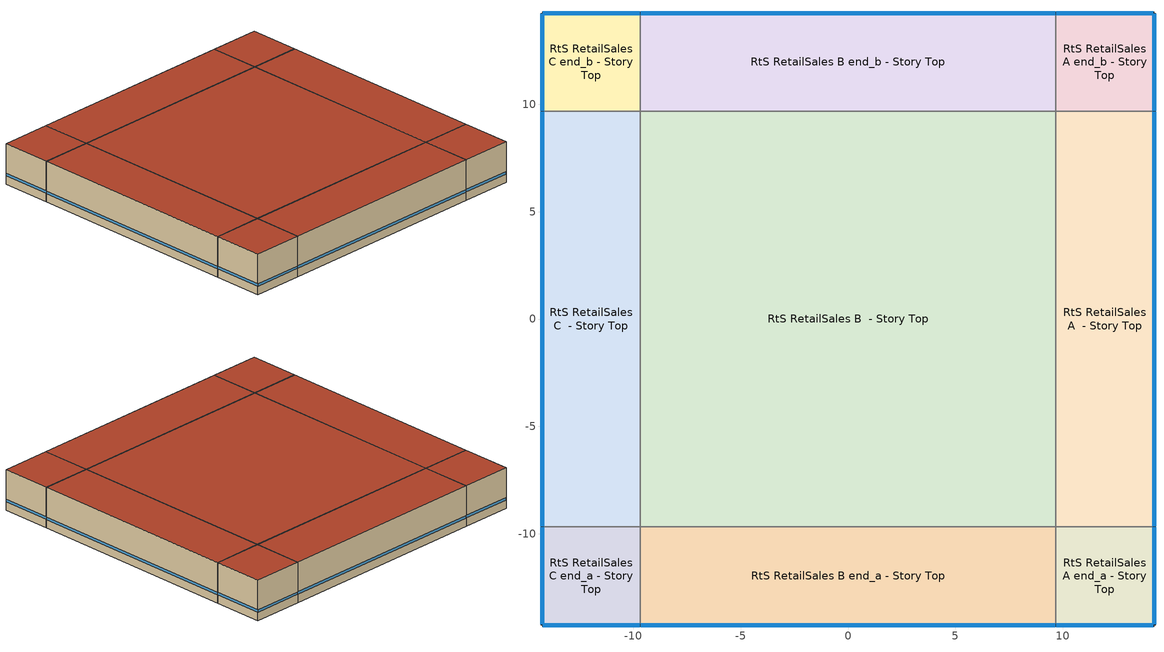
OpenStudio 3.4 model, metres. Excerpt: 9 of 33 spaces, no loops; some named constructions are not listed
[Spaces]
RtS RetailSales A end_a - Story Top
 floor adiabatic (DEER Uncarpeted 4in Slab Floor): 14.26,-14.26 9.68,-14.26 9.68,-9.68 14.26,-9.68 z3.66
 wall outside: 9.68,-14.26 14.26,-14.26 14.26,-9.68 z3.66:7.32
 wall to RtS RetailSales B end_a - Story Top: 9.68,-9.68 9.68,-14.26 z3.66:7.32
 wall to RtS RetailSales A  - Story Top: 14.26,-9.68 9.68,-9.68 z3.66:7.32
 window: 9.71,-14.26 14.23,-14.26 / 14.26,-14.23 14.26,-9.71 z4.42:4.64
 roof outside: 14.26,-9.68 9.68,-9.68 9.68,-14.26 14.26,-14.26 z7.32
RtS RetailSales B end_a - Story Top
 floor adiabatic (DEER Uncarpeted 4in Slab Floor): 9.68,-14.26 -9.68,-14.26 -9.68,-9.68 9.68,-9.68 z3.66
 wall outside: -9.68,-14.26 9.68,-14.26 z3.66:7.32
 wall to RtS RetailSales C end_a - Story Top: -9.68,-9.68 -9.68,-14.26 z3.66:7.32
 wall to RtS RetailSales B  - Story Top: 9.68,-9.68 -9.68,-9.68 z3.66:7.32
 window: -9.66,-14.26 9.66,-14.26 z4.42:4.64
 roof outside: 9.68,-9.68 -9.68,-9.68 -9.68,-14.26 9.68,-14.26 z7.32
RtS RetailSales C end_a - Story Top
 floor adiabatic (DEER Uncarpeted 4in Slab Floor): -9.68,-14.26 -14.26,-14.26 -14.26,-9.68 -9.68,-9.68 z3.66
 wall outside: -14.26,-9.68 -14.26,-14.26 -9.68,-14.26 z3.66:7.32
 wall to RtS RetailSales C  - Story Top: -9.68,-9.68 -14.26,-9.68 z3.66:7.32
 window: -14.23,-14.26 -9.71,-14.26 / -14.26,-9.71 -14.26,-14.23 z4.42:4.64
 roof outside: -9.68,-9.68 -14.26,-9.68 -14.26,-14.26 -9.68,-14.26 z7.32
RtS RetailSales A  - Story Top
 floor adiabatic (DEER Uncarpeted 4in Slab Floor): 14.26,-9.68 9.68,-9.68 9.68,9.68 14.26,9.68 z3.66
 wall outside: 14.26,-9.68 14.26,9.68 z3.66:7.32
 wall to RtS RetailSales B  - Story Top: 9.68,9.68 9.68,-9.68 z3.66:7.32
 wall to RtS RetailSales A end_b - Story Top: 14.26,9.68 9.68,9.68 z3.66:7.32
 window: 14.26,-9.66 14.26,9.66 z4.42:4.64
 roof outside: 14.26,9.68 9.68,9.68 9.68,-9.68 14.26,-9.68 z7.32
RtS RetailSales B  - Story Top
 floor adiabatic (DEER Uncarpeted 4in Slab Floor): 9.68,-9.68 -9.68,-9.68 -9.68,9.68 9.68,9.68 z3.66
 wall to RtS RetailSales C  - Story Top: -9.68,9.68 -9.68,-9.68 z3.66:7.32
 wall to RtS RetailSales B end_b - Story Top: 9.68,9.68 -9.68,9.68 z3.66:7.32
 roof outside: 9.68,9.68 -9.68,9.68 -9.68,-9.68 9.68,-9.68 z7.32
RtS RetailSales C  - Story Top
 floor adiabatic (DEER Uncarpeted 4in Slab Floor): -9.68,-9.68 -14.26,-9.68 -14.26,9.68 -9.68,9.68 z3.66
 wall outside: -14.26,9.68 -14.26,-9.68 z3.66:7.32
 wall to RtS RetailSales C end_b - Story Top: -9.68,9.68 -14.26,9.68 z3.66:7.32
 window: -14.26,9.66 -14.26,-9.66 z4.42:4.64
 roof outside: -9.68,9.68 -14.26,9.68 -14.26,-9.68 -9.68,-9.68 z7.32
RtS RetailSales A end_b - Story Top
 floor adiabatic (DEER Uncarpeted 4in Slab Floor): 14.26,9.68 9.68,9.68 9.68,14.26 14.26,14.26 z3.66
 wall outside: 14.26,9.68 14.26,14.26 9.68,14.26 z3.66:7.32
 wall to RtS RetailSales B end_b - Story Top: 9.68,14.26 9.68,9.68 z3.66:7.32
 window: 14.26,9.71 14.26,14.23 / 14.23,14.26 9.71,14.26 z4.42:4.64
 roof outside: 14.26,14.26 9.68,14.26 9.68,9.68 14.26,9.68 z7.32
RtS RetailSales B end_b - Story Top
 floor adiabatic (DEER Uncarpeted 4in Slab Floor): 9.68,9.68 -9.68,9.68 -9.68,14.26 9.68,14.26 z3.66
 wall outside: 9.68,14.26 -9.68,14.26 z3.66:7.32
 wall to RtS RetailSales C end_b - Story Top: -9.68,14.26 -9.68,9.68 z3.66:7.32
 window: 9.66,14.26 -9.66,14.26 z4.42:4.64
 roof outside: 9.68,14.26 -9.68,14.26 -9.68,9.68 9.68,9.68 z7.32
RtS RetailSales C end_b - Story Top
 floor adiabatic (DEER Uncarpeted 4in Slab Floor): -9.68,9.68 -14.26,9.68 -14.26,14.26 -9.68,14.26 z3.66
 wall outside: -9.68,14.26 -14.26,14.26 -14.26,9.68 z3.66:7.32
 window: -14.26,14.23 -14.26,9.71 / -9.71,14.26 -14.23,14.26 z4.42:4.64
 roof outside: -9.68,14.26 -14.26,14.26 -14.26,9.68 -9.68,9.68 z7.32
[Schedule:Ruleset]
Name | Default Day Schedule | Summer Design Day Schedule | Winter Design Day Schedule
DEER Activity 161W/person | DEER Activity 161W/person Default | DEER Activity 161W/person Summer Design Day | DEER Activity 161W/person Winter Design Day
DEER Activity 220W/person | DEER Activity 220W/person Default | DEER Activity 220W/person Summer Design Day | DEER Activity 220W/person Winter Design Day
D_RSD_Ktchn_Cook_Yr | D_RSD_Ktchn_Cook_Yr Default | D_RSD_Ktchn_Cook_Yr Summer Design Day | D_RSD_Ktchn_Cook_Yr Winter Design Day
DEER Activity 147W/person | DEER Activity 147W/person Default | DEER Activity 147W/person Summer Design Day | DEER Activity 147W/person Winter Design Day
DEER Activity 132W/person | DEER Activity 132W/person Default | DEER Activity 132W/person Summer Design Day | DEER Activity 132W/person Winter Design Day
D_RSD_All_HTemp_Yr | D_RSD_All_HTemp_Yr Default | D_RSD_All_HTemp_Yr Summer Design Day | D_RSD_All_HTemp_Yr Winter Design Day
D_RSD_All_CTemp_Yr | D_RSD_All_CTemp_Yr Default | D_RSD_All_CTemp_Yr Summer Design Day | D_RSD_All_CTemp_Yr Winter Design Day
D_RtS_All_HTemp_Yr | D_RtS_All_HTemp_Yr Default | D_RtS_All_HTemp_Yr Summer Design Day | D_RtS_All_HTemp_Yr Winter Design Day
D_RtS_All_CTemp_Yr | D_RtS_All_CTemp_Yr Default | D_RtS_All_CTemp_Yr Summer Design Day | D_RtS_All_CTemp_Yr Winter Design Day
[Schedule:Day]
DEER Activity 161W/person Default; autogen DEER Activity 161W/person 0_day_sch: Yes, 24, 0, 161
DEER Activity 161W/person Winter Design Day; DEER Activity 161W/person Summer Design Day: 24, 0, 161
DEER Activity 220W/person Default; autogen DEER Activity 220W/person 0_day_sch: Yes, 24, 0, 220
DEER Activity 220W/person Winter Design Day; DEER Activity 220W/person Summer Design Day: 24, 0, 220
D_RSD_Ktchn_Cook_Yr Default; autogen D_RSD_Ktchn_Cook_Yr 0_day_sch: Yes, 0, 10, 0.079, 0, 20, 0.0395, 0, 30, 0, 6, 30, 0, 6, 40, 0.0493333, 6, 50, 0.0986667, 7, 0, 0.148, 7, 10, 0.197333, 7, 20, 0.246667, 7, 30, 0.296, 7, 40, 0.331667, 7, 50, 0.367333, 8, 0, 0.403, 8, 9, 0.438667, 8, 19, 0.474333, 8, 29, 0.51, 8, 30, 0.51, 8, 39, 0.515, 8, 49, 0.52, 8, 59, 0.525, 9, 9, 0.53, 9, 19, 0.535, 9, 29, 0.54, 9, 30, 0.54, 9, 39, 0.526667, 9, 49, 0.513333, 9, 59, 0.5, 10, 9, 0.486667, 10, 19, 0.473333, 10, 29, 0.46, 10, 30, 0.46, 10, 39, 0.456667, 10, 49, 0.453333, 10, 59, 0.45, 11, 9, 0.446667, 11, 19, 0.443333, 11, 29, 0.44, 11, 30, 0.44, 11, 39, 0.438333, 11, 49, 0.436667, 11, 59, 0.435, 12, 9, 0.433333, 12, 19, 0.431667, 12, 29, 0.43, 12, 30, 0.43, 12, 39, 0.446667, 12, 49, 0.463333, 12, 59, 0.48, 13, 9, 0.496667, 13, 19, 0.513333, 13, 29, 0.53, 13, 30, 0.53, 13, 39, 0.523333, 13, 49, 0.516667, 13, 59, 0.51, 14, 9, 0.503333, 14, 19, 0.496667, 14, 29, 0.49, 14, 30, 0.49, 17, 30, 0.49, 17, 40, 0.5, 17, 50, 0.51, 18, 0, 0.52, 18, 10, 0.53, 18, 20, 0.54, 18, 30, 0.55, 18, 40, 0.541667, 18, 50, 0.533333, 19, 0, 0.525, 19, 10, 0.516667, 19, 20, 0.508333, 19, 30, 0.5, 19, 40, 0.471667, 19, 50, 0.443333, 20, 0, 0.415, 20, 10, 0.386667, 20, 20, 0.358333, 20, 30, 0.33, 20, 40, 0.329167, 20, 50, 0.328333, 21, 0, 0.3275, 21, 10, 0.326667, 21, 20, 0.325833, 21, 30, 0.325, 21, 40, 0.315167, 21, 50, 0.305333, 22, 0, 0.2955, 22, 10, 0.285667, 22, 20, 0.275833, 22, 30, 0.266, 22, 40, 0.261167, 22, 50, 0.256333, 23, 0, 0.2515, 23, 10, 0.246667, 23, 20, 0.241833, 23, 30, 0.237, 23, 40, 0.1975, 23, 50, 0.158, 24, 0, 0.1185
D_RSD_Ktchn_Cook_Yr Summer Design Day: 24, 0, 1
D_RSD_Ktchn_Cook_Yr Winter Design Day: 24, 0, 0
DEER Activity 147W/person Default; autogen DEER Activity 147W/person 0_day_sch: Yes, 24, 0, 147
DEER Activity 147W/person Winter Design Day; DEER Activity 147W/person Summer Design Day: 24, 0, 147
DEER Activity 132W/person Default; autogen DEER Activity 132W/person 0_day_sch: Yes, 24, 0, 132
DEER Activity 132W/person Winter Design Day; DEER Activity 132W/person Summer Design Day: 24, 0, 132
D_RSD_All_HTemp_Yr Default; D_RtS_All_HTemp_Yr Default; autogen D_RSD_All_HTemp_Yr 0_day_sch; autogen D_RtS_All_HTemp_Yr 0_day_sch: Yes, 24, 0, 21.1
D_RSD_All_HTemp_Yr Winter Design Day; D_RSD_All_HTemp_Yr Summer Design Day; D_RtS_All_HTemp_Yr Winter Design Day; D_RtS_All_HTemp_Yr Summer Design Day: 24, 0, 21.1
D_RSD_All_CTemp_Yr Default; D_RtS_All_CTemp_Yr Default; autogen D_RSD_All_CTemp_Yr 0_day_sch; autogen D_RtS_All_CTemp_Yr 0_day_sch: Yes, 24, 0, 24.4
D_RSD_All_CTemp_Yr Winter Design Day; D_RSD_All_CTemp_Yr Summer Design Day; D_RtS_All_CTemp_Yr Winter Design Day; D_RtS_All_CTemp_Yr Summer Design Day: 24, 0, 24.4
[Schedule:Rule] Rule Order=0; Apply Sunday=Yes; Apply Monday=Yes; Apply Tuesday=Yes; Apply Wednesday=Yes; Apply Thursday=Yes; Apply Friday=Yes; Apply Saturday=Yes; Date Specification Type=SpecificDates; Specific Month 1=1; Specific Day 1=2; Specific Month 2=1; Specific Day 2=3; Specific Month 3=1; Specific Day 3=9; Specific Month 4=1; Specific Day 4=10; Specific Month 5=1; Specific Day 5=16; Specific Month 6=1; Specific Day 6=17; Specific Month 7=1; Specific Day 7=23; Specific Month 8=1; Specific Day 8=24; Specific Month 9=1; Specific Day 9=30; Specific Month 10=1; Specific Day 10=31; Specific Month 11=2; Specific Day 11=6; Specific Month 12=2; Specific Day 12=7; Specific Month 13=2; Specific Day 13=13; Specific Month 14=2; Specific Day 14=14; Specific Month 15=2; Specific Day 15=20; Specific Month 16=2; Specific Day 16=21; Specific Month 17=2; Specific Day 17=27; Specific Month 18=2; Specific Day 18=28; Specific Month 19=3; Specific Day 19=6; Specific Month 20=3; Specific Day 20=7; Specific Month 21=3; Specific Day 21=13; Specific Month 22=3; Specific Day 22=14; Specific Month 23=3; Specific Day 23=20; Specific Month 24=3; Specific Day 24=21; Specific Month 25=3; Specific Day 25=27; Specific Month 26=3; Specific Day 26=28; Specific Month 27=4; Specific Day 27=3; Specific Month 28=4; Specific Day 28=4; Specific Month 29=4; Specific Day 29=10; Specific Month 30=4; Specific Day 30=11; Specific Month 31=4; Specific Day 31=17; Specific Month 32=4; Specific Day 32=18; Specific Month 33=4; Specific Day 33=24; Specific Month 34=4; Specific Day 34=25; Specific Month 35=5; Specific Day 35=1; Specific Month 36=5; Specific Day 36=2; Specific Month 37=5; Specific Day 37=8; Specific Month 38=5; Specific Day 38=9; Specific Month 39=5; Specific Day 39=15; Specific Month 40=5; Specific Day 40=16; Specific Month 41=5; Specific Day 41=22; Specific Month 42=5; Specific Day 42=23; Specific Month 43=5; Specific Day 43=29; Specific Month 44=5; Specific Day 44=30; Specific Month 45=6; Specific Day 45=5; Specific Month 46=6; Specific Day 46=6; Specific Month 47=6; Specific Day 47=12; Specific Month 48=6; Specific Day 48=13; Specific Month 49=6; Specific Day 49=19; Specific Month 50=6; Specific Day 50=20; Specific Month 51=6; Specific Day 51=26; Specific Month 52=6; Specific Day 52=27; Specific Month 53=7; Specific Day 53=3; Specific Month 54=7; Specific Day 54=4; Specific Month 55=7; Specific Day 55=10; Specific Month 56=7; Specific Day 56=11; Specific Month 57=7; Specific Day 57=17; Specific Month 58=7; Specific Day 58=18; Specific Month 59=7; Specific Day 59=24; Specific Month 60=7; Specific Day 60=25; Specific Month 61=7; Specific Day 61=31; Specific Month 62=8; Specific Day 62=1; Specific Month 63=8; Specific Day 63=7; Specific Month 64=8; Specific Day 64=8; Specific Month 65=8; Specific Day 65=14; Specific Month 66=8; Specific Day 66=15; Specific Month 67=8; Specific Day 67=21; Specific Month 68=8; Specific Day 68=22; Specific Month 69=8; Specific Day 69=28; Specific Month 70=8; Specific Day 70=29; Specific Month 71=9; Specific Day 71=4; Specific Month 72=9; Specific Day 72=5; Specific Month 73=9; Specific Day 73=11; Specific Month 74=9; Specific Day 74=12; Specific Month 75=9; Specific Day 75=18; Specific Month 76=9; Specific Day 76=19; Specific Month 77=9; Specific Day 77=25; Specific Month 78=9; Specific Day 78=26; Specific Month 79=10; Specific Day 79=2; Specific Month 80=10; Specific Day 80=3; Specific Month 81=10; Specific Day 81=9; Specific Month 82=10; Specific Day 82=10; Specific Month 83=10; Specific Day 83=16; Specific Month 84=10; Specific Day 84=17; Specific Month 85=10; Specific Day 85=23; Specific Month 86=10; Specific Day 86=24; Specific Month 87=10; Specific Day 87=30; Specific Month 88=10; Specific Day 88=31; Specific Month 89=11; Specific Day 89=6; Specific Month 90=11; Specific Day 90=7; Specific Month 91=11; Specific Day 91=13; Specific Month 92=11; Specific Day 92=14; Specific Month 93=11; Specific Day 93=20; Specific Month 94=11; Specific Day 94=21; Specific Month 95=11; Specific Day 95=27; Specific Month 96=11; Specific Day 96=28; Specific Month 97=12; Specific Day 97=4; Specific Month 98=12; Specific Day 98=5; Specific Month 99=12; Specific Day 99=11; Specific Month 100=12; Specific Day 100=12; Specific Month 101=12; Specific Day 101=18; Specific Month 102=12; Specific Day 102=19; Specific Month 103=12; Specific Day 103=25; Specific Month 104=12; Specific Day 104=26
Name | Schedule Ruleset | Day Schedule
autogen DEER Activity 132W/person 0 | DEER Activity 132W/person | autogen DEER Activity 132W/person 0_day_sch
autogen DEER Activity 147W/person 0 | DEER Activity 147W/person | autogen DEER Activity 147W/person 0_day_sch
autogen DEER Activity 161W/person 0 | DEER Activity 161W/person | autogen DEER Activity 161W/person 0_day_sch
autogen DEER Activity 220W/person 0 | DEER Activity 220W/person | autogen DEER Activity 220W/person 0_day_sch
autogen D_RSD_All_CTemp_Yr 0 | D_RSD_All_CTemp_Yr | autogen D_RSD_All_CTemp_Yr 0_day_sch
autogen D_RSD_All_HTemp_Yr 0 | D_RSD_All_HTemp_Yr | autogen D_RSD_All_HTemp_Yr 0_day_sch
autogen D_RSD_Ktchn_Cook_Yr 0 | D_RSD_Ktchn_Cook_Yr | autogen D_RSD_Ktchn_Cook_Yr 0_day_sch
autogen D_RtS_All_CTemp_Yr 0 | D_RtS_All_CTemp_Yr | autogen D_RtS_All_CTemp_Yr 0_day_sch
autogen D_RtS_All_HTemp_Yr 0 | D_RtS_All_HTemp_Yr | autogen D_RtS_All_HTemp_Yr 0_day_sch
